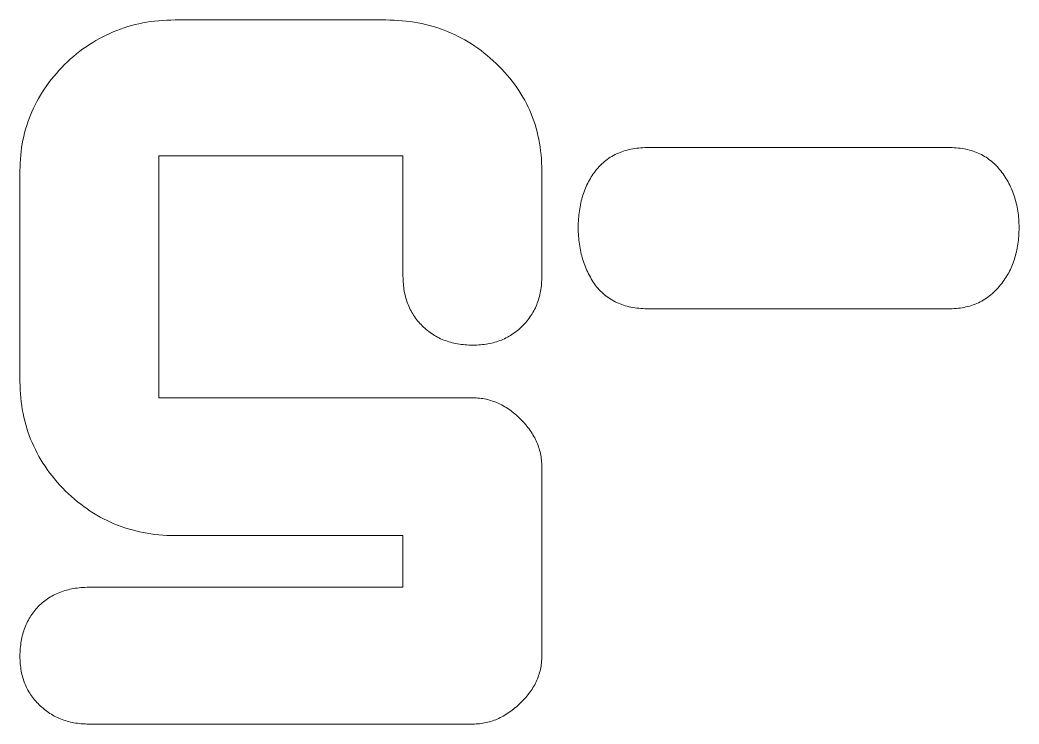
# Model space of a CAD drawing. Header units: millimetres. Extents: x -570 to 1260, y -948 to 580.
# Drawn here: x -467.86 to -432.24, y -165.86 to -140.75 of the extents above; entities that cross this region are included whole.
import ezdxf

# ---------------------------------------------------------------- set-up
doc = ezdxf.new("R2010")
doc.units = ezdxf.units.MM
doc.layers.add('Text', color=1, linetype='CONTINUOUS', lineweight=0, true_color=0xff0000)

msp = doc.modelspace()

# ---------------------------------------------------------------- linework, layer by layer
at = {"layer": 'Text'}
for p, q in [((-464.282, -141.076), (-464.152, -141.032)), ((-464.152, -141.032), (-464.021, -140.99)), ((-464.021, -140.99), (-463.888, -140.952)), ((-463.888, -140.952), (-463.754, -140.918)), ((-463.754, -140.918), (-463.618, -140.886)), ((-463.618, -140.886), (-463.481, -140.858)), ((-463.481, -140.858), (-463.343, -140.833)), ((-463.343, -140.833), (-463.203, -140.812)), ((-463.203, -140.812), (-463.062, -140.794)), ((-463.062, -140.794), (-462.919, -140.779)), ((-462.919, -140.779), (-462.775, -140.767)), ((-462.775, -140.767), (-462.629, -140.759)), ((-462.629, -140.759), (-462.482, -140.754)), ((-462.482, -140.754), (-462.334, -140.752)), ((-462.334, -140.752), (-454.82, -140.752)), ((-454.82, -140.752), (-454.671, -140.754)), ((-454.671, -140.754), (-454.524, -140.759)), ((-454.524, -140.759), (-454.379, -140.767)), ((-454.379, -140.767), (-454.235, -140.778)), ((-454.235, -140.778), (-454.092, -140.793)), ((-454.092, -140.793), (-453.95, -140.81)), ((-453.95, -140.81), (-453.811, -140.831)), ((-453.811, -140.831), (-453.672, -140.856)), ((-453.672, -140.856), (-453.535, -140.883)), ((-453.535, -140.883), (-453.4, -140.914)), ((-453.4, -140.914), (-453.265, -140.948)), ((-453.265, -140.948), (-453.133, -140.985)), ((-453.133, -140.985), (-453.001, -141.025)), ((-453.001, -141.025), (-452.872, -141.069)), ((-465.031, -141.414), (-464.91, -141.349)), ((-464.91, -141.349), (-464.787, -141.288)), ((-464.787, -141.288), (-464.663, -141.23)), ((-464.663, -141.23), (-464.537, -141.176)), ((-464.537, -141.176), (-464.41, -141.124)), ((-464.41, -141.124), (-464.282, -141.076)), ((-452.872, -141.069), (-452.743, -141.116)), ((-452.743, -141.116), (-452.616, -141.166)), ((-452.616, -141.166), (-452.49, -141.219)), ((-452.49, -141.219), (-452.366, -141.276)), ((-452.366, -141.276), (-452.244, -141.336)), ((-452.244, -141.336), (-452.122, -141.399)), ((-465.616, -141.786), (-465.502, -141.705)), ((-465.502, -141.705), (-465.386, -141.627)), ((-465.386, -141.627), (-465.269, -141.553)), ((-465.269, -141.553), (-465.151, -141.482)), ((-465.151, -141.482), (-465.031, -141.414)), ((-452.122, -141.399), (-452.002, -141.465)), ((-452.002, -141.465), (-451.884, -141.534)), ((-451.884, -141.534), (-451.767, -141.607)), ((-451.767, -141.607), (-451.651, -141.683)), ((-451.651, -141.683), (-451.537, -141.762)), ((-466.059, -142.143), (-465.95, -142.049)), ((-465.95, -142.049), (-465.84, -141.958)), ((-465.84, -141.958), (-465.729, -141.87)), ((-465.729, -141.87), (-465.616, -141.786)), ((-451.537, -141.762), (-451.424, -141.845)), ((-451.424, -141.845), (-451.313, -141.93)), ((-451.313, -141.93), (-451.203, -142.019)), ((-451.203, -142.019), (-451.095, -142.112)), ((-466.47, -142.549), (-466.372, -142.445)), ((-466.372, -142.445), (-466.271, -142.342)), ((-466.271, -142.342), (-466.166, -142.241)), ((-466.166, -142.241), (-466.059, -142.143)), ((-451.095, -142.112), (-450.988, -142.207)), ((-450.988, -142.207), (-450.882, -142.305)), ((-450.882, -142.305), (-450.779, -142.406)), ((-450.779, -142.406), (-450.679, -142.509)), ((-466.743, -142.87), (-466.655, -142.762)), ((-466.655, -142.762), (-466.564, -142.655)), ((-466.564, -142.655), (-466.47, -142.549)), ((-450.679, -142.509), (-450.583, -142.613)), ((-450.583, -142.613), (-450.49, -142.718)), ((-450.49, -142.718), (-450.4, -142.825)), ((-466.986, -143.203), (-466.908, -143.091)), ((-466.908, -143.091), (-466.827, -142.98)), ((-466.827, -142.98), (-466.743, -142.87)), ((-450.4, -142.825), (-450.314, -142.934)), ((-450.314, -142.934), (-450.231, -143.044)), ((-450.231, -143.044), (-450.151, -143.155)), ((-450.151, -143.155), (-450.075, -143.268)), ((-467.199, -143.547), (-467.131, -143.431)), ((-467.131, -143.431), (-467.06, -143.316)), ((-467.06, -143.316), (-466.986, -143.203)), ((-450.075, -143.268), (-450.003, -143.383)), ((-450.003, -143.383), (-449.933, -143.499)), ((-449.933, -143.499), (-449.867, -143.616)), ((-467.383, -143.903), (-467.325, -143.783)), ((-467.325, -143.783), (-467.264, -143.664)), ((-467.264, -143.664), (-467.199, -143.547)), ((-449.867, -143.616), (-449.805, -143.735)), ((-449.805, -143.735), (-449.745, -143.856)), ((-449.745, -143.856), (-449.69, -143.978)), ((-467.536, -144.27), (-467.489, -144.146)), ((-467.489, -144.146), (-467.437, -144.024)), ((-467.437, -144.024), (-467.383, -143.903)), ((-449.69, -143.978), (-449.637, -144.101)), ((-449.637, -144.101), (-449.588, -144.226)), ((-449.588, -144.226), (-449.542, -144.353)), ((-467.661, -144.648), (-467.622, -144.521)), ((-467.622, -144.521), (-467.581, -144.395)), ((-467.581, -144.395), (-467.536, -144.27)), ((-449.542, -144.353), (-449.5, -144.481)), ((-449.5, -144.481), (-449.461, -144.611)), ((-467.755, -145.038), (-467.727, -144.907)), ((-467.727, -144.907), (-467.695, -144.777)), ((-467.695, -144.777), (-467.661, -144.648)), ((-449.461, -144.611), (-449.426, -144.742)), ((-449.426, -144.742), (-449.394, -144.874)), ((-449.394, -144.874), (-449.365, -145.008)), ((-467.819, -145.44), (-467.801, -145.305)), ((-467.801, -145.305), (-467.78, -145.171)), ((-467.78, -145.171), (-467.755, -145.038)), ((-449.365, -145.008), (-449.339, -145.144)), ((-449.339, -145.144), (-449.317, -145.281)), ((-449.317, -145.281), (-449.299, -145.419)), ((-445.801, -145.318), (-445.728, -145.312)), ((-445.728, -145.312), (-445.654, -145.307)), ((-445.654, -145.307), (-445.579, -145.305)), ((-445.579, -145.305), (-445.502, -145.304)), ((-445.502, -145.304), (-434.701, -145.304)), ((-434.701, -145.304), (-434.627, -145.305)), ((-434.627, -145.305), (-434.554, -145.307)), ((-434.554, -145.307), (-434.482, -145.312)), ((-434.482, -145.312), (-434.411, -145.318)), ((-467.846, -145.714), (-467.834, -145.576)), ((-467.834, -145.576), (-467.819, -145.44)), ((-454.206, -145.593), (-462.912, -145.593)), ((-462.912, -145.593), (-462.912, -154.227)), ((-454.206, -149.892), (-454.206, -145.593)), ((-449.299, -145.419), (-449.284, -145.559)), ((-449.284, -145.559), (-449.272, -145.701)), ((-446.869, -145.685), (-446.815, -145.65)), ((-446.815, -145.65), (-446.76, -145.616)), ((-446.76, -145.616), (-446.704, -145.584)), ((-446.704, -145.584), (-446.647, -145.554)), ((-446.647, -145.554), (-446.589, -145.525)), ((-446.589, -145.525), (-446.529, -145.498)), ((-446.529, -145.498), (-446.469, -145.473)), ((-446.469, -145.473), (-446.407, -145.45)), ((-446.407, -145.45), (-446.344, -145.428)), ((-446.344, -145.428), (-446.28, -145.408)), ((-446.28, -145.408), (-446.215, -145.39)), ((-446.215, -145.39), (-446.149, -145.374)), ((-446.149, -145.374), (-446.082, -145.359)), ((-446.082, -145.359), (-446.013, -145.346)), ((-446.013, -145.346), (-445.944, -145.335)), ((-445.944, -145.335), (-445.873, -145.325)), ((-445.873, -145.325), (-445.801, -145.318)), ((-434.411, -145.318), (-434.342, -145.325)), ((-434.342, -145.325), (-434.273, -145.335)), ((-434.273, -145.335), (-434.205, -145.346)), ((-434.205, -145.346), (-434.138, -145.359)), ((-434.138, -145.359), (-434.073, -145.374)), ((-434.073, -145.374), (-434.008, -145.39)), ((-434.008, -145.39), (-433.945, -145.408)), ((-433.945, -145.408), (-433.882, -145.428)), ((-433.882, -145.428), (-433.821, -145.45)), ((-433.821, -145.45), (-433.76, -145.473)), ((-433.76, -145.473), (-433.701, -145.498)), ((-433.701, -145.498), (-433.643, -145.525)), ((-433.643, -145.525), (-433.585, -145.554)), ((-433.585, -145.554), (-433.529, -145.584)), ((-433.529, -145.584), (-433.474, -145.616)), ((-433.474, -145.616), (-433.42, -145.65)), ((-433.42, -145.65), (-433.367, -145.685)), ((-467.861, -146.135), (-467.859, -145.993)), ((-467.859, -145.993), (-467.854, -145.853)), ((-467.854, -145.853), (-467.846, -145.714)), ((-449.272, -145.701), (-449.263, -145.844)), ((-449.263, -145.844), (-449.258, -145.989)), ((-449.258, -145.989), (-449.257, -146.135)), ((-447.259, -146.031), (-447.214, -145.982)), ((-447.214, -145.982), (-447.168, -145.934)), ((-447.168, -145.934), (-447.121, -145.888)), ((-447.121, -145.888), (-447.073, -145.844)), ((-447.073, -145.844), (-447.024, -145.802)), ((-447.024, -145.802), (-446.973, -145.761)), ((-446.973, -145.761), (-446.922, -145.722)), ((-446.922, -145.722), (-446.869, -145.685)), ((-433.367, -145.685), (-433.315, -145.722)), ((-433.315, -145.722), (-433.264, -145.761)), ((-433.264, -145.761), (-433.214, -145.802)), ((-433.214, -145.802), (-433.166, -145.844)), ((-433.166, -145.844), (-433.118, -145.888)), ((-433.118, -145.888), (-433.071, -145.934)), ((-433.071, -145.934), (-433.026, -145.982)), ((-433.026, -145.982), (-432.981, -146.031)), ((-467.861, -153.649), (-467.861, -146.135)), ((-449.257, -146.135), (-449.257, -149.892)), ((-447.527, -146.402), (-447.493, -146.347)), ((-447.493, -146.347), (-447.458, -146.293)), ((-447.458, -146.293), (-447.421, -146.239)), ((-447.421, -146.239), (-447.384, -146.186)), ((-447.384, -146.186), (-447.345, -146.135)), ((-447.345, -146.135), (-447.302, -146.082)), ((-447.302, -146.082), (-447.259, -146.031)), ((-432.981, -146.031), (-432.938, -146.082)), ((-432.938, -146.082), (-432.895, -146.135)), ((-432.895, -146.135), (-432.854, -146.189)), ((-432.854, -146.189), (-432.814, -146.243)), ((-432.814, -146.243), (-432.775, -146.299)), ((-432.775, -146.299), (-432.738, -146.355)), ((-432.738, -146.355), (-432.702, -146.412)), ((-447.703, -146.753), (-447.677, -146.693)), ((-447.677, -146.693), (-447.65, -146.633)), ((-447.65, -146.633), (-447.621, -146.574)), ((-447.621, -146.574), (-447.591, -146.516)), ((-447.591, -146.516), (-447.56, -146.459)), ((-447.56, -146.459), (-447.527, -146.402)), ((-432.702, -146.412), (-432.668, -146.47)), ((-432.668, -146.47), (-432.635, -146.528)), ((-432.635, -146.528), (-432.603, -146.588)), ((-432.603, -146.588), (-432.572, -146.648)), ((-432.572, -146.648), (-432.543, -146.708)), ((-432.543, -146.708), (-432.515, -146.77)), ((-447.834, -147.137), (-447.815, -147.071)), ((-447.815, -147.071), (-447.795, -147.005)), ((-447.795, -147.005), (-447.774, -146.941)), ((-447.774, -146.941), (-447.752, -146.877)), ((-447.752, -146.877), (-447.728, -146.815)), ((-447.728, -146.815), (-447.703, -146.753)), ((-432.515, -146.77), (-432.489, -146.832)), ((-432.489, -146.832), (-432.464, -146.895)), ((-432.464, -146.895), (-432.44, -146.959)), ((-432.44, -146.959), (-432.418, -147.023)), ((-432.418, -147.023), (-432.397, -147.089)), ((-432.397, -147.089), (-432.377, -147.155)), ((-447.907, -147.481), (-447.895, -147.41)), ((-447.895, -147.41), (-447.882, -147.341)), ((-447.882, -147.341), (-447.867, -147.272)), ((-447.867, -147.272), (-447.851, -147.204)), ((-447.851, -147.204), (-447.834, -147.137)), ((-432.377, -147.155), (-432.359, -147.221)), ((-432.359, -147.221), (-432.342, -147.289)), ((-432.342, -147.289), (-432.327, -147.357)), ((-432.327, -147.357), (-432.312, -147.426)), ((-432.312, -147.426), (-432.3, -147.496)), ((-447.949, -147.848), (-447.943, -147.773)), ((-447.943, -147.773), (-447.936, -147.698)), ((-447.936, -147.698), (-447.928, -147.625)), ((-447.928, -147.625), (-447.918, -147.553)), ((-447.918, -147.553), (-447.907, -147.481)), ((-432.3, -147.496), (-432.288, -147.566)), ((-432.288, -147.566), (-432.278, -147.638)), ((-432.278, -147.638), (-432.269, -147.71)), ((-432.269, -147.71), (-432.262, -147.783)), ((-432.262, -147.783), (-432.256, -147.856)), ((-447.959, -148.158), (-447.958, -148.079)), ((-447.958, -148.234), (-447.959, -148.158)), ((-447.958, -148.079), (-447.956, -148.001)), ((-447.956, -148.001), (-447.953, -147.924)), ((-447.953, -147.924), (-447.949, -147.848)), ((-432.256, -147.856), (-432.251, -147.93)), ((-432.251, -147.93), (-432.247, -148.005)), ((-432.247, -148.005), (-432.245, -148.081)), ((-432.245, -148.081), (-432.245, -148.158)), ((-432.245, -148.158), (-432.245, -148.234)), ((-447.956, -148.31), (-447.958, -148.234)), ((-447.953, -148.385), (-447.956, -148.31)), ((-447.949, -148.46), (-447.953, -148.385)), ((-447.943, -148.534), (-447.949, -148.46)), ((-432.255, -148.459), (-432.261, -148.532)), ((-432.251, -148.385), (-432.255, -148.459)), ((-432.247, -148.31), (-432.251, -148.385)), ((-432.245, -148.234), (-432.247, -148.31)), ((-447.936, -148.607), (-447.943, -148.534)), ((-447.928, -148.679), (-447.936, -148.607)), ((-447.918, -148.751), (-447.928, -148.679)), ((-447.907, -148.822), (-447.918, -148.751)), ((-447.895, -148.893), (-447.907, -148.822)), ((-432.297, -148.816), (-432.309, -148.885)), ((-432.286, -148.746), (-432.297, -148.816)), ((-432.276, -148.676), (-432.286, -148.746)), ((-432.268, -148.604), (-432.276, -148.676)), ((-432.261, -148.532), (-432.268, -148.604)), ((-447.882, -148.963), (-447.895, -148.893)), ((-447.867, -149.032), (-447.882, -148.963)), ((-447.851, -149.1), (-447.867, -149.032)), ((-447.834, -149.168), (-447.851, -149.1)), ((-447.815, -149.235), (-447.834, -149.168)), ((-432.389, -149.218), (-432.408, -149.282)), ((-432.37, -149.153), (-432.389, -149.218)), ((-432.353, -149.088), (-432.37, -149.153)), ((-432.337, -149.021), (-432.353, -149.088)), ((-432.322, -148.954), (-432.337, -149.021)), ((-432.309, -148.885), (-432.322, -148.954)), ((-447.795, -149.302), (-447.815, -149.235)), ((-447.774, -149.367), (-447.795, -149.302)), ((-447.752, -149.432), (-447.774, -149.367)), ((-447.728, -149.497), (-447.752, -149.432)), ((-447.703, -149.561), (-447.728, -149.497)), ((-447.677, -149.624), (-447.703, -149.561)), ((-432.5, -149.53), (-432.527, -149.59)), ((-432.475, -149.47), (-432.5, -149.53)), ((-432.452, -149.408), (-432.475, -149.47)), ((-432.429, -149.346), (-432.452, -149.408)), ((-432.408, -149.282), (-432.429, -149.346)), ((-454.205, -149.961), (-454.206, -149.892)), ((-449.257, -149.892), (-449.257, -149.961)), ((-447.65, -149.686), (-447.677, -149.624)), ((-447.621, -149.748), (-447.65, -149.686)), ((-447.591, -149.809), (-447.621, -149.748)), ((-447.56, -149.869), (-447.591, -149.809)), ((-447.527, -149.929), (-447.56, -149.869)), ((-447.493, -149.988), (-447.527, -149.929)), ((-432.711, -149.933), (-432.746, -149.987)), ((-432.677, -149.878), (-432.711, -149.933)), ((-432.644, -149.822), (-432.677, -149.878)), ((-432.613, -149.765), (-432.644, -149.822)), ((-432.583, -149.708), (-432.613, -149.765)), ((-432.554, -149.65), (-432.583, -149.708)), ((-432.527, -149.59), (-432.554, -149.65)), ((-454.203, -150.03), (-454.205, -149.961)), ((-454.199, -150.098), (-454.203, -150.03)), ((-454.194, -150.165), (-454.199, -150.098)), ((-454.188, -150.231), (-454.194, -150.165)), ((-454.18, -150.296), (-454.188, -150.231)), ((-454.171, -150.361), (-454.18, -150.296)), ((-449.282, -150.296), (-449.292, -150.361)), ((-449.274, -150.231), (-449.282, -150.296)), ((-449.268, -150.165), (-449.274, -150.231)), ((-449.263, -150.098), (-449.268, -150.165)), ((-449.259, -150.03), (-449.263, -150.098)), ((-449.257, -149.961), (-449.259, -150.03)), ((-447.458, -150.046), (-447.493, -149.988)), ((-447.421, -150.104), (-447.458, -150.046)), ((-447.384, -150.16), (-447.421, -150.104)), ((-447.345, -150.217), (-447.384, -150.16)), ((-447.302, -150.269), (-447.345, -150.217)), ((-447.259, -150.32), (-447.302, -150.269)), ((-432.949, -150.257), (-432.996, -150.311)), ((-432.904, -150.202), (-432.949, -150.257)), ((-432.859, -150.144), (-432.904, -150.202)), ((-432.82, -150.093), (-432.859, -150.144)), ((-432.782, -150.04), (-432.82, -150.093)), ((-432.746, -149.987), (-432.782, -150.04)), ((-454.16, -150.425), (-454.171, -150.361)), ((-454.148, -150.487), (-454.16, -150.425)), ((-454.134, -150.549), (-454.148, -150.487)), ((-454.119, -150.611), (-454.134, -150.549)), ((-454.103, -150.671), (-454.119, -150.611)), ((-449.343, -150.611), (-449.359, -150.671)), ((-449.328, -150.549), (-449.343, -150.611)), ((-449.314, -150.487), (-449.328, -150.549)), ((-449.302, -150.425), (-449.314, -150.487)), ((-449.292, -150.361), (-449.302, -150.425)), ((-447.214, -150.37), (-447.259, -150.32)), ((-447.168, -150.417), (-447.214, -150.37)), ((-447.121, -150.463), (-447.168, -150.417)), ((-447.073, -150.507), (-447.121, -150.463)), ((-447.024, -150.55), (-447.073, -150.507)), ((-446.973, -150.59), (-447.024, -150.55)), ((-446.922, -150.629), (-446.973, -150.59)), ((-446.869, -150.666), (-446.922, -150.629)), ((-433.351, -150.633), (-433.405, -150.672)), ((-433.297, -150.593), (-433.351, -150.633)), ((-433.244, -150.55), (-433.297, -150.593)), ((-433.193, -150.506), (-433.244, -150.55)), ((-433.142, -150.46), (-433.193, -150.506)), ((-433.093, -150.412), (-433.142, -150.46)), ((-433.044, -150.363), (-433.093, -150.412)), ((-432.996, -150.311), (-433.044, -150.363)), ((-454.085, -150.731), (-454.103, -150.671)), ((-454.066, -150.789), (-454.085, -150.731)), ((-454.045, -150.847), (-454.066, -150.789)), ((-454.023, -150.904), (-454.045, -150.847)), ((-453.999, -150.961), (-454.023, -150.904)), ((-453.974, -151.016), (-453.999, -150.961)), ((-449.463, -150.961), (-449.488, -151.016)), ((-449.439, -150.904), (-449.463, -150.961)), ((-449.417, -150.847), (-449.439, -150.904)), ((-449.397, -150.789), (-449.417, -150.847)), ((-449.377, -150.731), (-449.397, -150.789)), ((-449.359, -150.671), (-449.377, -150.731)), ((-446.815, -150.702), (-446.869, -150.666)), ((-446.76, -150.736), (-446.815, -150.702)), ((-446.704, -150.767), (-446.76, -150.736)), ((-446.647, -150.798), (-446.704, -150.767)), ((-446.589, -150.826), (-446.647, -150.798)), ((-446.529, -150.853), (-446.589, -150.826)), ((-446.469, -150.878), (-446.529, -150.853)), ((-446.407, -150.902), (-446.469, -150.878)), ((-446.344, -150.923), (-446.407, -150.902)), ((-446.28, -150.943), (-446.344, -150.923)), ((-446.215, -150.961), (-446.28, -150.943)), ((-446.149, -150.978), (-446.215, -150.961)), ((-446.082, -150.992), (-446.149, -150.978)), ((-446.013, -151.005), (-446.082, -150.992)), ((-445.944, -151.016), (-446.013, -151.005)), ((-434.203, -151.002), (-434.271, -151.014)), ((-434.136, -150.987), (-434.203, -151.002)), ((-434.07, -150.971), (-434.136, -150.987)), ((-434.004, -150.954), (-434.07, -150.971)), ((-433.94, -150.934), (-434.004, -150.954)), ((-433.877, -150.912), (-433.94, -150.934)), ((-433.814, -150.889), (-433.877, -150.912)), ((-433.753, -150.863), (-433.814, -150.889)), ((-433.693, -150.836), (-433.753, -150.863)), ((-433.633, -150.807), (-433.693, -150.836)), ((-433.575, -150.776), (-433.633, -150.807)), ((-433.517, -150.743), (-433.575, -150.776)), ((-433.461, -150.708), (-433.517, -150.743)), ((-433.405, -150.672), (-433.461, -150.708)), ((-453.948, -151.071), (-453.974, -151.016)), ((-453.92, -151.125), (-453.948, -151.071)), ((-453.891, -151.178), (-453.92, -151.125)), ((-453.86, -151.23), (-453.891, -151.178)), ((-453.828, -151.281), (-453.86, -151.23)), ((-453.794, -151.331), (-453.828, -151.281)), ((-453.759, -151.381), (-453.794, -151.331)), ((-449.668, -151.331), (-449.703, -151.381)), ((-449.634, -151.281), (-449.668, -151.331)), ((-449.602, -151.23), (-449.634, -151.281)), ((-449.572, -151.178), (-449.602, -151.23)), ((-449.542, -151.125), (-449.572, -151.178)), ((-449.514, -151.071), (-449.542, -151.125)), ((-449.488, -151.016), (-449.514, -151.071)), ((-445.873, -151.026), (-445.944, -151.016)), ((-445.801, -151.034), (-445.873, -151.026)), ((-445.728, -151.04), (-445.801, -151.034)), ((-445.654, -151.044), (-445.728, -151.04)), ((-445.579, -151.047), (-445.654, -151.044)), ((-445.502, -151.048), (-445.579, -151.047)), ((-434.701, -151.048), (-445.502, -151.048)), ((-434.627, -151.047), (-434.701, -151.048)), ((-434.554, -151.044), (-434.627, -151.047)), ((-434.482, -151.039), (-434.554, -151.044)), ((-434.411, -151.033), (-434.482, -151.039)), ((-434.341, -151.024), (-434.411, -151.033)), ((-434.271, -151.014), (-434.341, -151.024)), ((-453.723, -151.43), (-453.759, -151.381)), ((-453.685, -151.478), (-453.723, -151.43)), ((-453.646, -151.525), (-453.685, -151.478)), ((-453.605, -151.572), (-453.646, -151.525)), ((-453.563, -151.617), (-453.605, -151.572)), ((-453.519, -151.662), (-453.563, -151.617)), ((-453.475, -151.705), (-453.519, -151.662)), ((-453.429, -151.747), (-453.475, -151.705)), ((-449.988, -151.705), (-450.033, -151.747)), ((-449.943, -151.662), (-449.988, -151.705)), ((-449.899, -151.617), (-449.943, -151.662)), ((-449.857, -151.572), (-449.899, -151.617)), ((-449.817, -151.525), (-449.857, -151.572)), ((-449.777, -151.478), (-449.817, -151.525)), ((-449.739, -151.43), (-449.777, -151.478)), ((-449.703, -151.381), (-449.739, -151.43)), ((-453.382, -151.788), (-453.429, -151.747)), ((-453.335, -151.827), (-453.382, -151.788)), ((-453.287, -151.865), (-453.335, -151.827)), ((-453.237, -151.902), (-453.287, -151.865)), ((-453.187, -151.937), (-453.237, -151.902)), ((-453.136, -151.97), (-453.187, -151.937)), ((-453.084, -152.002), (-453.136, -151.97)), ((-453.031, -152.033), (-453.084, -152.002)), ((-452.978, -152.062), (-453.031, -152.033)), ((-452.923, -152.09), (-452.978, -152.062)), ((-450.48, -152.062), (-450.534, -152.09)), ((-450.427, -152.033), (-450.48, -152.062)), ((-450.375, -152.002), (-450.427, -152.033)), ((-450.324, -151.97), (-450.375, -152.002)), ((-450.273, -151.937), (-450.324, -151.97)), ((-450.224, -151.902), (-450.273, -151.937)), ((-450.175, -151.865), (-450.224, -151.902)), ((-450.127, -151.827), (-450.175, -151.865)), ((-450.08, -151.788), (-450.127, -151.827)), ((-450.033, -151.747), (-450.08, -151.788)), ((-452.867, -152.117), (-452.923, -152.09)), ((-452.811, -152.142), (-452.867, -152.117)), ((-452.754, -152.165), (-452.811, -152.142)), ((-452.695, -152.187), (-452.754, -152.165)), ((-452.636, -152.208), (-452.695, -152.187)), ((-452.576, -152.227), (-452.636, -152.208)), ((-452.515, -152.245), (-452.576, -152.227)), ((-452.453, -152.262), (-452.515, -152.245)), ((-452.39, -152.277), (-452.453, -152.262)), ((-452.327, -152.29), (-452.39, -152.277)), ((-452.262, -152.302), (-452.327, -152.29)), ((-452.197, -152.313), (-452.262, -152.302)), ((-452.13, -152.322), (-452.197, -152.313)), ((-452.063, -152.33), (-452.13, -152.322)), ((-451.995, -152.337), (-452.063, -152.33)), ((-451.926, -152.342), (-451.995, -152.337)), ((-451.856, -152.345), (-451.926, -152.342)), ((-451.785, -152.347), (-451.856, -152.345)), ((-451.713, -152.348), (-451.785, -152.347)), ((-451.644, -152.347), (-451.713, -152.348)), ((-451.575, -152.345), (-451.644, -152.347)), ((-451.507, -152.342), (-451.575, -152.345)), ((-451.44, -152.337), (-451.507, -152.342)), ((-451.374, -152.33), (-451.44, -152.337)), ((-451.308, -152.322), (-451.374, -152.33)), ((-451.244, -152.313), (-451.308, -152.322)), ((-451.18, -152.302), (-451.244, -152.313)), ((-451.117, -152.29), (-451.18, -152.302)), ((-451.055, -152.277), (-451.117, -152.29)), ((-450.994, -152.262), (-451.055, -152.277)), ((-450.934, -152.245), (-450.994, -152.262)), ((-450.874, -152.227), (-450.934, -152.245)), ((-450.815, -152.208), (-450.874, -152.227)), ((-450.757, -152.187), (-450.815, -152.208)), ((-450.7, -152.165), (-450.757, -152.187)), ((-450.644, -152.142), (-450.7, -152.165)), ((-450.588, -152.117), (-450.644, -152.142)), ((-450.534, -152.09), (-450.588, -152.117)), ((-467.859, -153.795), (-467.861, -153.649)), ((-467.854, -153.94), (-467.859, -153.795)), ((-467.845, -154.083), (-467.854, -153.94)), ((-467.834, -154.225), (-467.845, -154.083)), ((-467.818, -154.366), (-467.834, -154.225)), ((-467.8, -154.505), (-467.818, -154.366)), ((-467.778, -154.643), (-467.8, -154.505)), ((-462.912, -154.227), (-451.713, -154.227)), ((-451.713, -154.227), (-451.653, -154.227)), ((-451.653, -154.227), (-451.593, -154.23)), ((-451.593, -154.23), (-451.533, -154.234)), ((-451.533, -154.234), (-451.474, -154.239)), ((-451.474, -154.239), (-451.415, -154.246)), ((-451.415, -154.246), (-451.356, -154.255)), ((-451.356, -154.255), (-451.298, -154.265)), ((-451.298, -154.265), (-451.24, -154.277)), ((-451.24, -154.277), (-451.183, -154.291)), ((-451.183, -154.291), (-451.126, -154.305)), ((-451.126, -154.305), (-451.069, -154.322)), ((-451.069, -154.322), (-451.013, -154.34)), ((-451.013, -154.34), (-450.957, -154.36)), ((-450.957, -154.36), (-450.902, -154.381)), ((-450.902, -154.381), (-450.846, -154.404)), ((-450.846, -154.404), (-450.792, -154.429)), ((-450.792, -154.429), (-450.737, -154.455)), ((-450.737, -154.455), (-450.683, -154.482)), ((-450.683, -154.482), (-450.63, -154.512)), ((-450.63, -154.512), (-450.576, -154.542)), ((-450.576, -154.542), (-450.523, -154.575)), ((-467.752, -154.78), (-467.778, -154.643)), ((-467.724, -154.915), (-467.752, -154.78)), ((-467.692, -155.049), (-467.724, -154.915)), ((-450.523, -154.575), (-450.471, -154.609)), ((-450.471, -154.609), (-450.419, -154.644)), ((-450.419, -154.644), (-450.367, -154.681)), ((-450.367, -154.681), (-450.316, -154.72)), ((-450.316, -154.72), (-450.265, -154.76)), ((-450.265, -154.76), (-450.214, -154.802)), ((-450.214, -154.802), (-450.164, -154.845)), ((-450.164, -154.845), (-450.114, -154.89)), ((-450.114, -154.89), (-450.064, -154.937)), ((-467.656, -155.182), (-467.692, -155.049)), ((-467.617, -155.313), (-467.656, -155.182)), ((-450.064, -154.937), (-450.015, -154.985)), ((-450.015, -154.985), (-449.967, -155.034)), ((-449.967, -155.034), (-449.92, -155.084)), ((-449.92, -155.084), (-449.875, -155.134)), ((-449.875, -155.134), (-449.832, -155.184)), ((-449.832, -155.184), (-449.79, -155.235)), ((-449.79, -155.235), (-449.75, -155.286)), ((-467.575, -155.443), (-467.617, -155.313)), ((-467.529, -155.572), (-467.575, -155.443)), ((-467.48, -155.699), (-467.529, -155.572)), ((-449.75, -155.286), (-449.711, -155.337)), ((-449.711, -155.337), (-449.674, -155.389)), ((-449.674, -155.389), (-449.639, -155.441)), ((-449.639, -155.441), (-449.605, -155.493)), ((-449.605, -155.493), (-449.572, -155.546)), ((-449.572, -155.546), (-449.542, -155.6)), ((-449.542, -155.6), (-449.512, -155.653)), ((-467.428, -155.825), (-467.48, -155.699)), ((-467.372, -155.949), (-467.428, -155.825)), ((-467.313, -156.072), (-467.372, -155.949)), ((-449.512, -155.653), (-449.485, -155.707)), ((-449.485, -155.707), (-449.459, -155.762)), ((-449.459, -155.762), (-449.434, -155.816)), ((-449.434, -155.816), (-449.411, -155.872)), ((-449.411, -155.872), (-449.39, -155.927)), ((-449.39, -155.927), (-449.37, -155.983)), ((-449.37, -155.983), (-449.352, -156.039)), ((-467.25, -156.194), (-467.313, -156.072)), ((-467.184, -156.314), (-467.25, -156.194)), ((-467.115, -156.434), (-467.184, -156.314)), ((-449.352, -156.039), (-449.336, -156.096)), ((-449.336, -156.096), (-449.321, -156.153)), ((-449.321, -156.153), (-449.307, -156.21)), ((-449.307, -156.21), (-449.295, -156.268)), ((-449.295, -156.268), (-449.285, -156.326)), ((-449.285, -156.326), (-449.276, -156.385)), ((-467.042, -156.551), (-467.115, -156.434)), ((-466.966, -156.668), (-467.042, -156.551)), ((-466.886, -156.783), (-466.966, -156.668)), ((-449.276, -156.385), (-449.269, -156.444)), ((-449.269, -156.444), (-449.264, -156.503)), ((-449.264, -156.503), (-449.26, -156.563)), ((-449.26, -156.563), (-449.257, -156.623)), ((-449.257, -156.623), (-449.257, -156.683)), ((-449.257, -156.683), (-449.257, -163.438)), ((-466.803, -156.896), (-466.886, -156.783)), ((-466.717, -157.009), (-466.803, -156.896)), ((-466.628, -157.12), (-466.717, -157.009)), ((-466.534, -157.229), (-466.628, -157.12)), ((-466.438, -157.338), (-466.534, -157.229)), ((-466.338, -157.444), (-466.438, -157.338)), ((-466.235, -157.55), (-466.338, -157.444)), ((-466.13, -157.651), (-466.235, -157.55)), ((-466.023, -157.748), (-466.13, -157.651)), ((-465.914, -157.843), (-466.023, -157.748)), ((-465.805, -157.934), (-465.914, -157.843)), ((-465.694, -158.021), (-465.805, -157.934)), ((-465.581, -158.106), (-465.694, -158.021)), ((-465.468, -158.187), (-465.581, -158.106)), ((-465.353, -158.265), (-465.468, -158.187)), ((-465.236, -158.339), (-465.353, -158.265)), ((-465.119, -158.41), (-465.236, -158.339)), ((-465, -158.478), (-465.119, -158.41)), ((-464.879, -158.542), (-465, -158.478)), ((-464.757, -158.604), (-464.879, -158.542)), ((-464.634, -158.661), (-464.757, -158.604)), ((-464.51, -158.716), (-464.634, -158.661)), ((-464.384, -158.767), (-464.51, -158.716)), ((-464.257, -158.815), (-464.384, -158.767)), ((-464.128, -158.86), (-464.257, -158.815)), ((-463.998, -158.901), (-464.128, -158.86)), ((-463.867, -158.939), (-463.998, -158.901)), ((-463.734, -158.974), (-463.867, -158.939)), ((-463.6, -159.006), (-463.734, -158.974)), ((-463.465, -159.034), (-463.6, -159.006)), ((-463.328, -159.058), (-463.465, -159.034)), ((-463.19, -159.08), (-463.328, -159.058)), ((-463.051, -159.098), (-463.19, -159.08)), ((-462.91, -159.113), (-463.051, -159.098)), ((-462.768, -159.125), (-462.91, -159.113)), ((-462.625, -159.133), (-462.768, -159.125)), ((-462.48, -159.138), (-462.625, -159.133)), ((-462.334, -159.139), (-462.48, -159.138)), ((-454.206, -159.139), (-462.334, -159.139)), ((-454.206, -160.982), (-454.206, -159.139)), ((-465.547, -160.985), (-465.476, -160.983)), ((-465.476, -160.983), (-465.404, -160.982)), ((-465.404, -160.982), (-454.206, -160.982)), ((-466.827, -161.36), (-466.775, -161.328)), ((-466.775, -161.328), (-466.722, -161.297)), ((-466.722, -161.297), (-466.669, -161.268)), ((-466.669, -161.268), (-466.614, -161.24)), ((-466.614, -161.24), (-466.559, -161.213)), ((-466.559, -161.213), (-466.502, -161.188)), ((-466.502, -161.188), (-466.445, -161.165)), ((-466.445, -161.165), (-466.386, -161.143)), ((-466.386, -161.143), (-466.327, -161.122)), ((-466.327, -161.122), (-466.267, -161.103)), ((-466.267, -161.103), (-466.206, -161.085)), ((-466.206, -161.085), (-466.144, -161.068)), ((-466.144, -161.068), (-466.082, -161.053)), ((-466.082, -161.053), (-466.018, -161.04)), ((-466.018, -161.04), (-465.953, -161.028)), ((-465.953, -161.028), (-465.888, -161.017)), ((-465.888, -161.017), (-465.821, -161.008)), ((-465.821, -161.008), (-465.754, -161)), ((-465.754, -161), (-465.686, -160.993)), ((-465.686, -160.993), (-465.617, -160.988)), ((-465.617, -160.988), (-465.547, -160.985)), ((-467.252, -161.713), (-467.21, -161.668)), ((-467.21, -161.668), (-467.166, -161.625)), ((-467.166, -161.625), (-467.12, -161.582)), ((-467.12, -161.582), (-467.074, -161.542)), ((-467.074, -161.542), (-467.026, -161.502)), ((-467.026, -161.502), (-466.978, -161.465)), ((-466.978, -161.465), (-466.928, -161.428)), ((-466.928, -161.428), (-466.878, -161.393)), ((-466.878, -161.393), (-466.827, -161.36)), ((-467.533, -162.1), (-467.503, -162.049)), ((-467.503, -162.049), (-467.471, -161.998)), ((-467.471, -161.998), (-467.438, -161.949)), ((-467.438, -161.949), (-467.403, -161.9)), ((-467.403, -161.9), (-467.367, -161.852)), ((-467.367, -161.852), (-467.33, -161.805)), ((-467.33, -161.805), (-467.292, -161.758)), ((-467.292, -161.758), (-467.252, -161.713)), ((-467.687, -162.425), (-467.665, -162.369)), ((-467.665, -162.369), (-467.641, -162.314)), ((-467.641, -162.314), (-467.616, -162.259)), ((-467.616, -162.259), (-467.59, -162.205)), ((-467.59, -162.205), (-467.562, -162.152)), ((-467.562, -162.152), (-467.533, -162.1)), ((-467.793, -162.78), (-467.779, -162.719)), ((-467.779, -162.719), (-467.763, -162.659)), ((-467.763, -162.659), (-467.746, -162.599)), ((-467.746, -162.599), (-467.728, -162.54)), ((-467.728, -162.54), (-467.708, -162.483)), ((-467.708, -162.483), (-467.687, -162.425)), ((-467.85, -163.165), (-467.844, -163.099)), ((-467.844, -163.099), (-467.836, -163.034)), ((-467.836, -163.034), (-467.828, -162.969)), ((-467.828, -162.969), (-467.817, -162.905)), ((-467.817, -162.905), (-467.806, -162.843)), ((-467.806, -162.843), (-467.793, -162.78)), ((-467.861, -163.438), (-467.86, -163.369)), ((-467.86, -163.508), (-467.861, -163.438)), ((-467.86, -163.369), (-467.858, -163.3)), ((-467.858, -163.3), (-467.855, -163.232)), ((-467.855, -163.232), (-467.85, -163.165)), ((-449.257, -163.438), (-449.257, -163.499)), ((-467.858, -163.576), (-467.86, -163.508)), ((-467.854, -163.644), (-467.858, -163.576)), ((-467.849, -163.711), (-467.854, -163.644)), ((-467.843, -163.777), (-467.849, -163.711)), ((-467.835, -163.842), (-467.843, -163.777)), ((-449.285, -163.794), (-449.295, -163.851)), ((-449.276, -163.736), (-449.285, -163.794)), ((-449.269, -163.677), (-449.276, -163.736)), ((-449.264, -163.618), (-449.269, -163.677)), ((-449.26, -163.559), (-449.264, -163.618)), ((-449.257, -163.499), (-449.26, -163.559)), ((-467.826, -163.906), (-467.835, -163.842)), ((-467.815, -163.969), (-467.826, -163.906)), ((-467.803, -164.031), (-467.815, -163.969)), ((-467.789, -164.092), (-467.803, -164.031)), ((-467.774, -164.153), (-467.789, -164.092)), ((-467.758, -164.212), (-467.774, -164.153)), ((-449.39, -164.188), (-449.411, -164.242)), ((-449.37, -164.133), (-449.39, -164.188)), ((-449.352, -164.078), (-449.37, -164.133)), ((-449.336, -164.022), (-449.352, -164.078)), ((-449.321, -163.965), (-449.336, -164.022)), ((-449.307, -163.909), (-449.321, -163.965)), ((-449.295, -163.851), (-449.307, -163.909)), ((-467.74, -164.271), (-467.758, -164.212)), ((-467.721, -164.329), (-467.74, -164.271)), ((-467.7, -164.386), (-467.721, -164.329)), ((-467.678, -164.442), (-467.7, -164.386)), ((-467.654, -164.497), (-467.678, -164.442)), ((-467.629, -164.551), (-467.654, -164.497)), ((-449.542, -164.508), (-449.572, -164.56)), ((-449.512, -164.456), (-449.542, -164.508)), ((-449.485, -164.403), (-449.512, -164.456)), ((-449.459, -164.35), (-449.485, -164.403)), ((-449.434, -164.296), (-449.459, -164.35)), ((-449.411, -164.242), (-449.434, -164.296)), ((-467.603, -164.604), (-467.629, -164.551)), ((-467.575, -164.656), (-467.603, -164.604)), ((-467.546, -164.708), (-467.575, -164.656)), ((-467.515, -164.758), (-467.546, -164.708)), ((-467.483, -164.808), (-467.515, -164.758)), ((-467.449, -164.857), (-467.483, -164.808)), ((-467.414, -164.904), (-467.449, -164.857)), ((-449.79, -164.861), (-449.832, -164.91)), ((-449.75, -164.812), (-449.79, -164.861)), ((-449.711, -164.763), (-449.75, -164.812)), ((-449.674, -164.713), (-449.711, -164.763)), ((-449.639, -164.662), (-449.674, -164.713)), ((-449.605, -164.611), (-449.639, -164.662)), ((-449.572, -164.56), (-449.605, -164.611)), ((-467.378, -164.951), (-467.414, -164.904)), ((-467.34, -164.997), (-467.378, -164.951)), ((-467.301, -165.042), (-467.34, -164.997)), ((-467.26, -165.087), (-467.301, -165.042)), ((-467.218, -165.13), (-467.26, -165.087)), ((-467.174, -165.172), (-467.218, -165.13)), ((-467.13, -165.216), (-467.174, -165.172)), ((-467.084, -165.258), (-467.13, -165.216)), ((-450.164, -165.24), (-450.214, -165.283)), ((-450.114, -165.195), (-450.164, -165.24)), ((-450.064, -165.148), (-450.114, -165.195)), ((-450.015, -165.1), (-450.064, -165.148)), ((-449.967, -165.053), (-450.015, -165.1)), ((-449.92, -165.006), (-449.967, -165.053)), ((-449.875, -164.958), (-449.92, -165.006)), ((-449.832, -164.91), (-449.875, -164.958)), ((-467.038, -165.299), (-467.084, -165.258)), ((-466.991, -165.338), (-467.038, -165.299)), ((-466.943, -165.376), (-466.991, -165.338)), ((-466.894, -165.412), (-466.943, -165.376)), ((-466.844, -165.447), (-466.894, -165.412)), ((-466.794, -165.481), (-466.844, -165.447)), ((-466.742, -165.513), (-466.794, -165.481)), ((-466.69, -165.544), (-466.742, -165.513)), ((-466.637, -165.573), (-466.69, -165.544)), ((-466.583, -165.601), (-466.637, -165.573)), ((-466.529, -165.627), (-466.583, -165.601)), ((-450.683, -165.603), (-450.737, -165.63)), ((-450.63, -165.574), (-450.683, -165.603)), ((-450.576, -165.543), (-450.63, -165.574)), ((-450.523, -165.511), (-450.576, -165.543)), ((-450.471, -165.477), (-450.523, -165.511)), ((-450.419, -165.441), (-450.471, -165.477)), ((-450.367, -165.404), (-450.419, -165.441)), ((-450.316, -165.365), (-450.367, -165.404)), ((-450.265, -165.325), (-450.316, -165.365)), ((-450.214, -165.283), (-450.265, -165.325)), ((-466.473, -165.652), (-466.529, -165.627)), ((-466.417, -165.676), (-466.473, -165.652)), ((-466.36, -165.698), (-466.417, -165.676)), ((-466.302, -165.719), (-466.36, -165.698)), ((-466.243, -165.738), (-466.302, -165.719)), ((-466.184, -165.756), (-466.243, -165.738)), ((-466.123, -165.772), (-466.184, -165.756)), ((-466.062, -165.787), (-466.123, -165.772)), ((-466, -165.801), (-466.062, -165.787)), ((-465.937, -165.813), (-466, -165.801)), ((-465.873, -165.824), (-465.937, -165.813)), ((-465.809, -165.833), (-465.873, -165.824)), ((-465.743, -165.841), (-465.809, -165.833)), ((-465.677, -165.847), (-465.743, -165.841)), ((-465.61, -165.852), (-465.677, -165.847)), ((-465.542, -165.856), (-465.61, -165.852)), ((-465.474, -165.858), (-465.542, -165.856)), ((-465.404, -165.859), (-465.474, -165.858)), ((-451.713, -165.859), (-465.404, -165.859)), ((-451.653, -165.858), (-451.713, -165.859)), ((-451.593, -165.855), (-451.653, -165.858)), ((-451.533, -165.852), (-451.593, -165.855)), ((-451.474, -165.846), (-451.533, -165.852)), ((-451.415, -165.839), (-451.474, -165.846)), ((-451.356, -165.83), (-451.415, -165.839)), ((-451.298, -165.82), (-451.356, -165.83)), ((-451.24, -165.808), (-451.298, -165.82)), ((-451.183, -165.795), (-451.24, -165.808)), ((-451.126, -165.78), (-451.183, -165.795)), ((-451.069, -165.763), (-451.126, -165.78)), ((-451.013, -165.745), (-451.069, -165.763)), ((-450.957, -165.725), (-451.013, -165.745)), ((-450.902, -165.704), (-450.957, -165.725)), ((-450.846, -165.681), (-450.902, -165.704)), ((-450.792, -165.657), (-450.846, -165.681)), ((-450.737, -165.63), (-450.792, -165.657))]:
    msp.add_line(p, q, dxfattribs=at)

doc.saveas('drawing.dxf')
